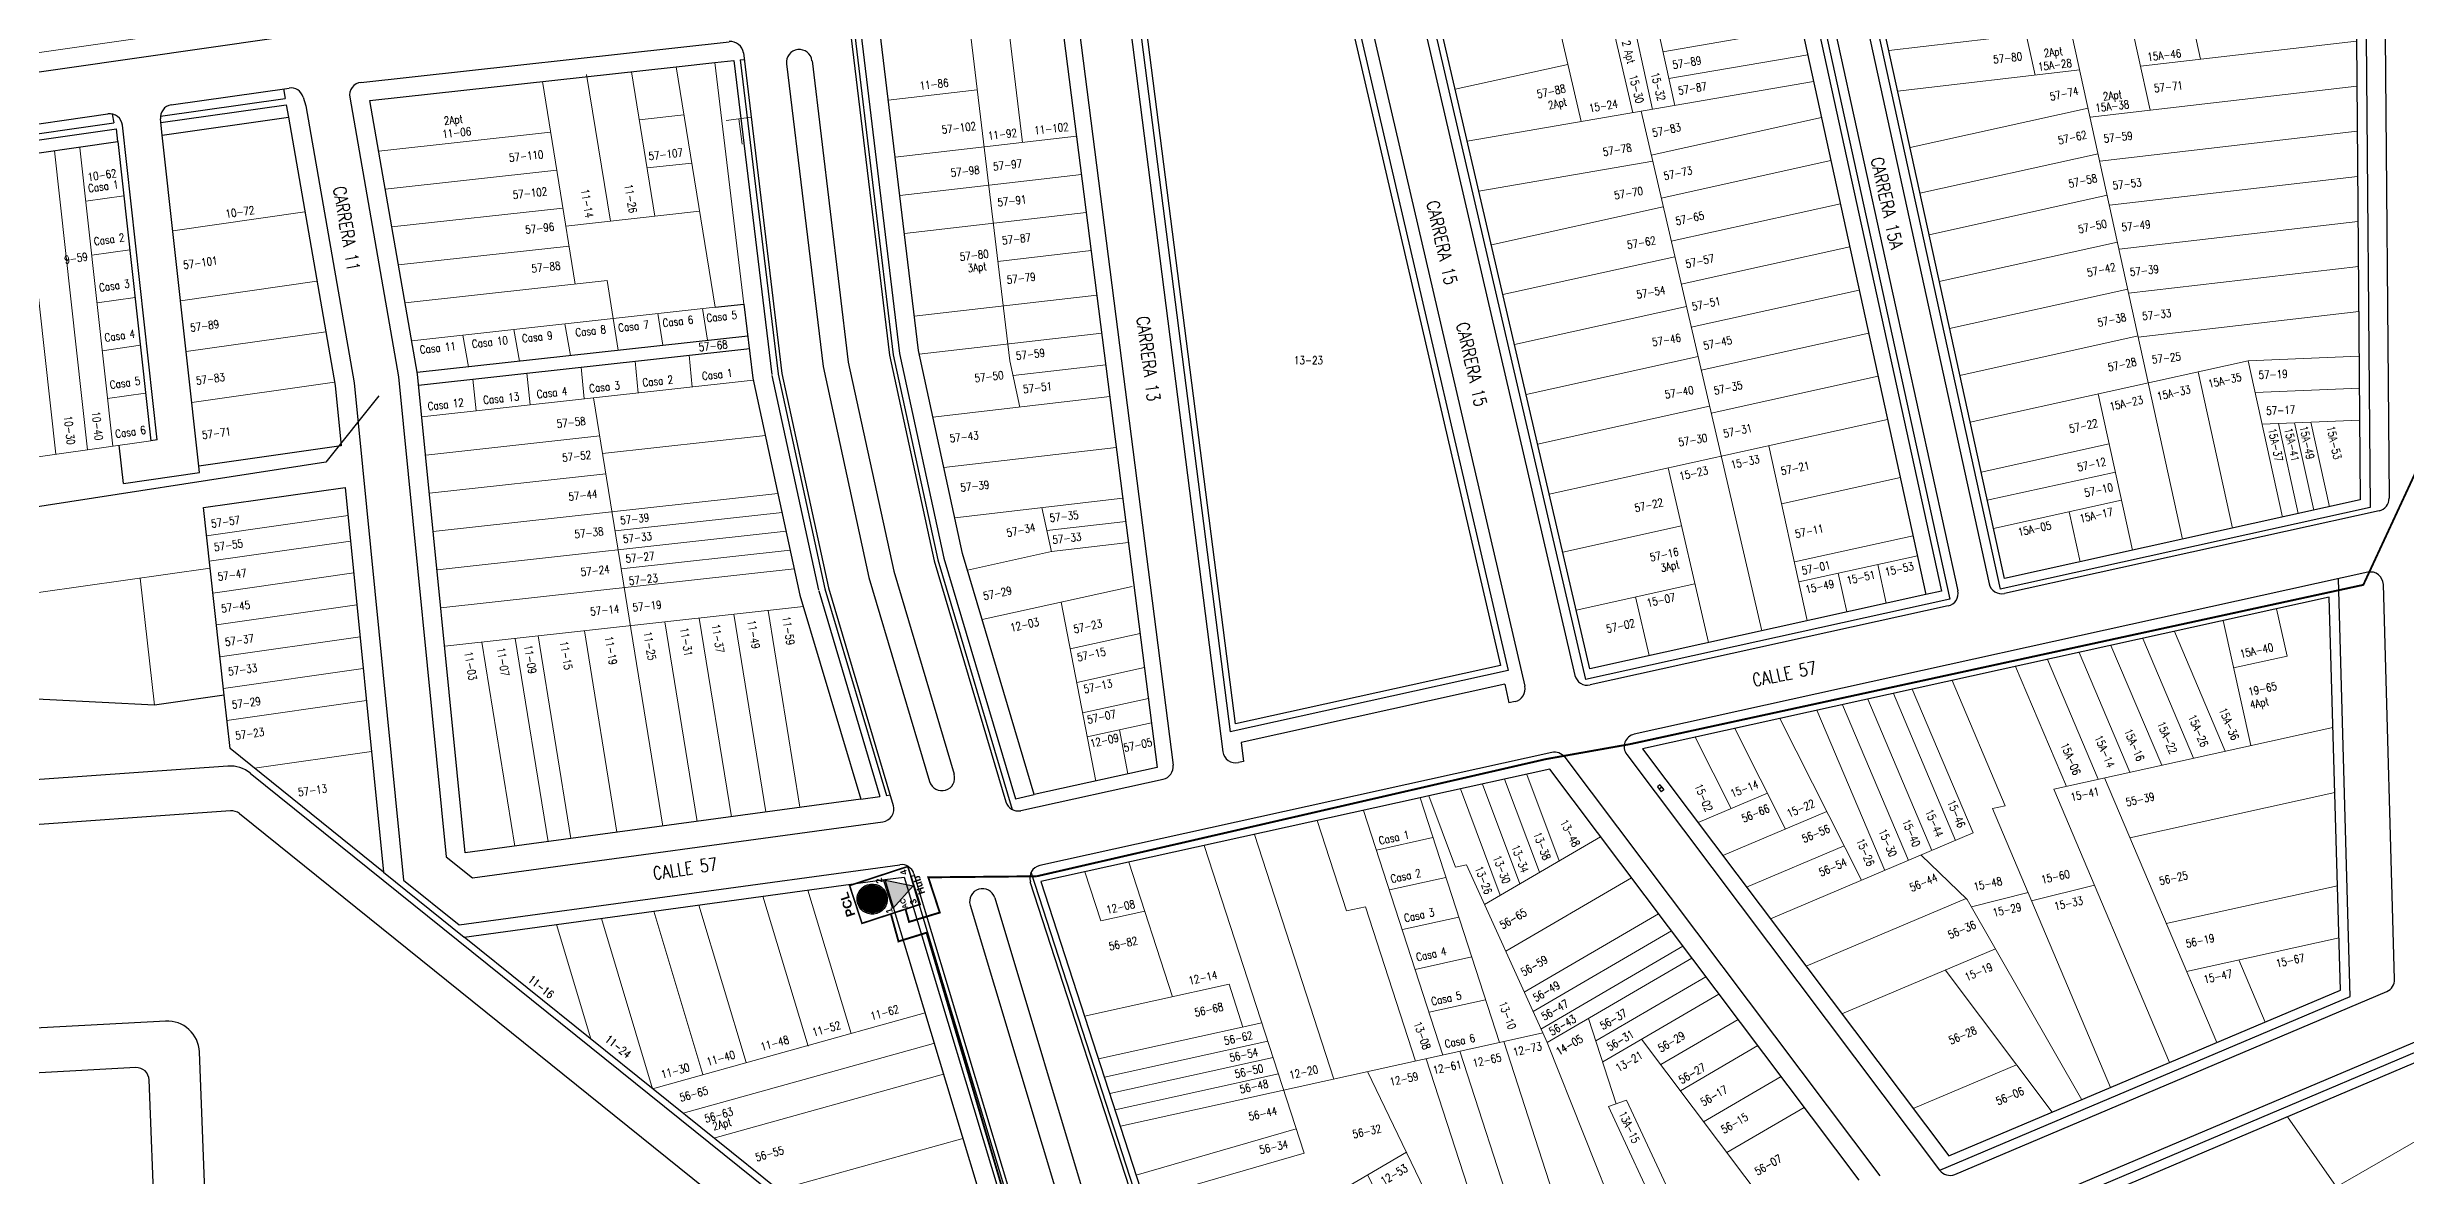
# Model space of a CAD drawing. Header units: millimetres. Extents: x 1022434 to 1024646, y 1272610 to 1274311.
# Drawn here: x 1022757.7 to 1023126.1, y 1273318.5 to 1273494.9 of the extents above; entities that cross this region are included whole.
import ezdxf
from ezdxf.enums import TextEntityAlignment as Align

# ---------------------------------------------------------------- set-up
doc = ezdxf.new("R2010")
doc.units = ezdxf.units.MM
doc.header["$MEASUREMENT"] = 0
doc.linetypes.add('ACAD_ISO12W100', pattern=[21, 12, -3, 0, -3, 0, -3])
for name, color, linetype, lineweight in [('CAB_AER_500', 3, 'Continuous', 25), ('CAB_RG6', 19, 'Continuous', 30), ('D-Activopasivo', 7, 'Continuous', 9), ('NOMENCLATURA', 23, 'Continuous', 0), ('Planimetria_Varios', 251, 'Continuous', 0), ('RO_CLARO', 2, 'Continuous', 25)]:
    doc.layers.add(name, color=color, linetype=linetype, lineweight=lineweight)
doc.layers.add('LOGO_CLARO', color=7, linetype='Continuous', true_color=0xe00000)
doc.layers.add('NOMEN', color=251, linetype='Continuous')
doc.layers.add('PLANIMETRIA', color=8, linetype='Continuous')
doc.styles.add('ARIAL', font='')
doc.styles.add('CALLE', font='simplex.shx', dxfattribs={"width": 0.8, "height": 2})
doc.styles.add('NOMEN', font='simplex.shx', dxfattribs={"width": 0.8, "height": 1.25})
doc.styles.add('style1', font='')
doc.styles.get('ARIAL').set_extended_font_data('Arial', bold=True)
doc.styles.get('style1').set_extended_font_data('Arial Rounded MT Bold')

# ---------------------------------------------------------------- blocks, each defined once
blk = doc.blocks.new('CAJA')
for p, q in [((-0.24, 0.25), (-0.24, -0.25)), ((-0.24, 0.25), (0.26, 0.25)), ((0.26, 0.25), (0.26, -0.25)), ((-0.24, -0.25), (0.26, -0.25))]:
    blk.add_line(p, q)
blk = doc.blocks.new('Terminador_M_Tap')
at = {"layer": 'D-Activopasivo'}
for p, q in [((0, 0), (4, 0)), ((4, 2), (4, -2))]:
    blk.add_line(p, q, dxfattribs=at)
blk = doc.blocks.new('RO_CLARO')
at = {"layer": 'LOGO_CLARO'}
h = blk.add_hatch(color=5, dxfattribs=at)
edge = h.paths.add_edge_path()
edge.add_arc((3.11, 6.86), 2.04, 0, 360)
at = {"layer": 'RO_CLARO'}
h = blk.add_hatch(color=2, dxfattribs=at)
edge = h.paths.add_edge_path()
edge.add_ellipse((3.11, 6.86), major_axis=(-1.67, 1.67), ratio=1, start_angle=0, end_angle=360)
edge = h.paths.add_edge_path(flags=16)
edge.add_ellipse((3.11, 6.86), major_axis=(-1.52, 1.52), ratio=1, start_angle=0, end_angle=360)
blk.add_hatch(color=253, dxfattribs=at).paths.add_polyline_path([(3.08, 4.24), (0.73, 4.24), (3.11, 0.12), (5.43, 4.24)])
at = {"layer": 'LOGO_CLARO', "color": 5}
for major_axis in [(-1.52, 1.52), (-1.44, 1.44)]:
    blk.add_ellipse((3.11, 6.86), major_axis=major_axis, ratio=1, start_param=-0.783211, end_param=5.499974, dxfattribs=at)
at = {"layer": 'RO_CLARO', "color": 12, "true_color": 0xe00000}
for p, q in [((3.11, 0.12), (0.73, 4.24)), ((0.73, 4.24), (3.08, 4.24)), ((3.08, 4.24), (5.43, 4.24)), ((5.43, 4.24), (3.11, 0.12))]:
    blk.add_line(p, q, dxfattribs=at)
at = {"layer": 'RO_CLARO', "color": 2, "const_width": 0.25}
blk.add_lwpolyline([(6.22, 0), (6.22, 9.56), (0, 9.56), (0, 0)], close=True, dxfattribs=at)
at = {"layer": 'RO_CLARO', "color": 2, "const_width": 0.05}
blk.add_lwpolyline([(5.43, 4.24), (0.73, 4.24), (3.11, 0.12), (5.43, 4.24)], dxfattribs=at)
at = {"layer": 'RO_CLARO', "color": 5}
blk.add_circle((3.11, 6.86), 2.15, dxfattribs=at)
blk.add_ellipse((3.11, 6.86), major_axis=(-1.67, 1.67), ratio=1, start_param=-0.783211, end_param=5.499974, dxfattribs=at)
at = {"char_height": 1, "width": 0.8851, "attachment_point": 2, "style": 'style1'}
for s, insert in [('1', (0.56, 5.41)), ('2', (5.5, 5.43)), ('3', (0.73, 1.39)), ('4', (5.54, 1.39))]:
    blk.add_mtext(s, dxfattribs=dict(at, insert=insert))
at = {"layer": 'LOGO_CLARO', "color": 2, "linetype": 'ACAD_ISO12W100', "style": 'ARIAL'}
blk.add_text('Pluss', height=0.899, rotation=0.1661, dxfattribs=at).set_placement((1.22, 6.54))
at = {"layer": 'RO_CLARO', "color": 2, "style": 'ARIAL'}
blk.add_attdef('NODO', (0.46, 10.11), '', height=1.4, dxfattribs=at)
at = {"layer": 'RO_CLARO', "color": 12, "style": 'style1'}
for p in [(0.88, 1.98), (5.34, 1.98)]:
    blk.add_attdef('AC', text='', height=0.8, dxfattribs=at).set_placement(p, align=Align.CENTER)
at = {"layer": 'RO_CLARO', "color": 12, "style": 'ARIAL'}
blk.add_attdef('HUB', text='', height=1.1, rotation=0.1253, dxfattribs=at).set_placement((3.12, -1.33), align=Align.CENTER)

msp = doc.modelspace()

# ---------------------------------------------------------------- linework, layer by layer
at = {"layer": 'CAB_AER_500', "const_width": 0.3}
for points in [[(1023130.77, 1273430.66), (1023128.64, 1273430.52), (1023119.51, 1273410.85), (1023004.99, 1273385.97), (1022991.78, 1273383.62), (1022912.27, 1273365.32)], [(1022891.79, 1273360.09), (1022892.32, 1273358.19), (1022897.12, 1273359.65), (1022895.32, 1273365.15), (1022912.27, 1273365.32)], [(1022889.52, 1273359.31), (1022890.67, 1273355.14), (1022895.06, 1273356.5), (1022918.92, 1273275.93), (1022942.57, 1273196.52)]]:
    msp.add_lwpolyline(points, dxfattribs=at)
at = {"layer": 'CAB_RG6'}
msp.add_lwpolyline([(1022809.5, 1273440.4), (1022801.21, 1273430.03), (1022750.07, 1273422.09)], dxfattribs=at)
at = {"layer": 'PLANIMETRIA', "linetype": 'Continuous'}
for p, q in [((1023119.68, 1273525.94), (1023120.56, 1273422.92)), ((1023122.68, 1273525.57), (1023123.54, 1273424.39)), ((1023118.21, 1273521.64), (1023119.04, 1273424.12)), ((1023038.11, 1273515.77), (1023061.06, 1273411.02)), ((1023039.46, 1273516.63), (1023062.78, 1273410.17)), ((1023028.26, 1273514.02), (1023051.18, 1273409.35)), ((1023030.75, 1273514.31), (1023053.63, 1273409.89)), ((1023031.54, 1273515.41), (1023054.92, 1273408.64)), ((1023033.03, 1273515.58), (1023056.18, 1273409.94)), ((1023063.43, 1273411.85), (1023041.34, 1273512.72)), ((1022971.93, 1273508.49), (1022998.02, 1273396.08)), ((1022960.48, 1273506.96), (1022985.89, 1273397.49)), ((1022962.43, 1273507.41), (1022988.52, 1273395.02)), ((1022970.53, 1273507.9), (1022996.34, 1273396.71)), ((1022998.66, 1273397.75), (1022973.16, 1273507.63)), ((1022918.3, 1273502.09), (1022933.56, 1273382.69)), ((1022926.25, 1273502.96), (1022941.36, 1273384.78)), ((1022927.74, 1273503.16), (1022942.47, 1273387.91)), ((1022883.07, 1273497.97), (1022889.24, 1273446.72)), ((1022883.67, 1273498.04), (1022889.84, 1273446.82)), ((1022893.79, 1273447.49), (1022887.76, 1273497.51)), ((1022915.95, 1273500.78), (1022931.08, 1273382.32)), ((1022793.1, 1273496.22), (1022625.87, 1273472.34)), ((1022806.7, 1273489.37), (1022864.23, 1273495.72)), ((1022866.43, 1273493.97), (1022872.46, 1273443.89)), ((1022884.78, 1273497.17), (1022890.82, 1273446.99)), ((1022808.09, 1273486.51), (1022855.94, 1273491.79)), ((1022848.97, 1273491.02), (1022848.97, 1273491.02)), ((1022855.94, 1273491.79), (1022861.98, 1273492.46)), ((1022861.98, 1273492.46), (1022864.96, 1273492.79)), ((1022864.96, 1273492.79), (1022870.87, 1273443.7)), ((1022865.96, 1273492.9), (1022866.55, 1273492.96)), ((1022865.96, 1273492.9), (1022871.87, 1273443.82)), ((1022873.19, 1273492.26), (1022878.88, 1273444.98)), ((1022877.16, 1273492.74), (1022882.83, 1273445.64)), ((1022775.36, 1273484.09), (1022794.83, 1273486.87)), ((1022777.06, 1273485.85), (1022795.46, 1273488.47)), ((1022794.57, 1273488.35), (1022794.83, 1273486.87)), ((1022797.65, 1273487.08), (1022798.08, 1273485.7)), ((1022804.95, 1273487.04), (1022812.58, 1273443.37)), ((1022815.55, 1273443.78), (1022808.09, 1273486.51)), ((1022722.59, 1273478.07), (1022767.16, 1273484.43)), ((1022723.81, 1273476.73), (1022768.09, 1273483.05)), ((1022767.85, 1273484.41), (1022768.09, 1273483.05)), ((1022774.87, 1273433.51), (1022769.43, 1273482.67)), ((1022775.64, 1273481.1), (1022775.36, 1273483.65)), ((1022775.42, 1273483.09), (1022795, 1273485.88)), ((1022795, 1273485.88), (1022795.35, 1273483.91)), ((1022798.08, 1273485.7), (1022805.64, 1273442.43)), ((1022723.92, 1273475.73), (1022768.49, 1273482.1)), ((1022724.14, 1273473.74), (1022768.71, 1273480.11)), ((1022768.71, 1273480.11), (1022768.49, 1273482.1)), ((1022768.71, 1273480.11), (1022773.88, 1273433.37)), ((1022862.02, 1273454.23), (1022866.52, 1273454.73)), ((1022866.52, 1273454.73), (1022867.92, 1273443.13)), ((1022815.45, 1273444.06), (1022867.12, 1273449.76)), ((1022815.67, 1273442.07), (1022867.44, 1273447.79)), ((1022889.24, 1273446.72), (1022896.22, 1273414.61)), ((1022889.84, 1273446.82), (1022896.8, 1273414.76)), ((1022890.82, 1273446.99), (1022897.77, 1273415.01)), ((1022900.68, 1273415.76), (1022893.79, 1273447.49)), ((1022805.64, 1273442.43), (1022813.36, 1273364.73)), ((1022812.58, 1273443.37), (1022820.03, 1273368.34)), ((1022822.99, 1273368.96), (1022815.55, 1273443.78)), ((1022867.92, 1273443.13), (1022875.28, 1273409.23)), ((1022870.9, 1273443.56), (1022878.18, 1273410.04)), ((1022871.88, 1273443.77), (1022879.16, 1273410.25)), ((1022872.46, 1273443.89), (1022879.74, 1273410.38)), ((1022878.88, 1273444.98), (1022886.04, 1273412)), ((1022882.83, 1273445.64), (1022889.92, 1273412.99)), ((1022769.58, 1273426.7), (1022768.92, 1273432.66)), ((1022774.87, 1273433.51), (1022773.88, 1273433.37)), ((1022769.58, 1273426.7), (1022781.47, 1273428.39)), ((1022781.47, 1273428.39), (1022781.36, 1273429.39)), ((1022782.07, 1273422.92), (1022804.25, 1273426.09)), ((1022804.25, 1273426.09), (1022810.22, 1273365.97)), ((1023119.04, 1273424.12), (1023063.43, 1273411.85)), ((1022783.12, 1273413.48), (1022782.07, 1273422.92)), ((1023120.56, 1273422.92), (1023062.78, 1273410.17)), ((1023121.97, 1273422.42), (1023063.44, 1273409.49)), ((1022785.32, 1273393.59), (1022783.12, 1273413.48)), ((1022889.92, 1273412.99), (1022899.36, 1273381.27)), ((1022896.22, 1273414.61), (1022907.43, 1273376.95)), ((1022896.8, 1273414.76), (1022908.41, 1273375.77)), ((1022897.77, 1273415.01), (1022908.95, 1273377.44)), ((1022911.89, 1273378.09), (1022900.68, 1273415.76)), ((1023120.21, 1273412.81), (1023005.6, 1273387.51)), ((1022875.28, 1273409.23), (1022884.76, 1273377.39)), ((1022878.21, 1273409.92), (1022887.77, 1273377.8)), ((1022879.17, 1273410.21), (1022888.77, 1273377.94)), ((1022879.74, 1273410.38), (1022889.86, 1273376.38)), ((1022886.04, 1273412), (1022895.53, 1273380.12)), ((1023051.18, 1273409.35), (1022998.66, 1273397.75)), ((1023053.63, 1273409.89), (1023051.18, 1273409.35)), ((1023117.47, 1273346.54), (1023115.61, 1273411.79)), ((1023124.39, 1273349.22), (1023122.64, 1273410.91)), ((1023054.92, 1273408.64), (1022998.02, 1273396.08)), ((1023054.65, 1273407.55), (1022998.72, 1273395.21)), ((1022774.42, 1273392.03), (1022732.94, 1273394.19)), ((1022985.89, 1273397.49), (1022942.47, 1273387.91)), ((1022985.37, 1273395.33), (1022944.19, 1273386.24)), ((1022985.37, 1273395.33), (1022986.04, 1273392.41)), ((1022785.32, 1273393.59), (1022774.42, 1273392.03)), ((1022786.24, 1273385.28), (1022785.32, 1273393.59)), ((1022987, 1273392.62), (1022986.04, 1273392.41)), ((1022810.22, 1273365.97), (1022786.24, 1273385.28)), ((1022992.72, 1273384.67), (1022912.73, 1273367.01)), ((1022944.58, 1273383.25), (1022943.77, 1273383.08)), ((1022944.19, 1273386.24), (1022944.58, 1273383.25)), ((1022994.75, 1273383.92), (1023043.96, 1273318.51)), ((1023004.43, 1273384.35), (1023053.32, 1273319.38)), ((1022785.92, 1273382.53), (1022710.22, 1273377.1)), ((1022789.41, 1273381.44), (1022878.91, 1273309.4)), ((1022909.78, 1273375.57), (1022932.01, 1273380.48)), ((1022931.08, 1273382.32), (1022911.89, 1273378.09)), ((1022992.41, 1273382.04), (1022973.53, 1273377.87)), ((1023040.73, 1273317.81), (1022992.41, 1273382.04)), ((1022884.76, 1273377.39), (1022822.99, 1273368.96)), ((1022884.76, 1273377.39), (1022887.77, 1273377.8)), ((1022888.77, 1273377.94), (1022889.37, 1273378.02)), ((1022908.95, 1273377.44), (1022911.89, 1273378.09)), ((1022972.16, 1273377.57), (1022912.93, 1273364.49)), ((1022973.53, 1273377.87), (1022972.16, 1273377.57)), ((1022786.31, 1273375.54), (1022715.58, 1273370.47)), ((1022787.71, 1273375.1), (1022862.53, 1273314.88)), ((1022824.1, 1273365.07), (1022888.22, 1273373.83)), ((1022820.03, 1273368.34), (1022824.1, 1273365.07)), ((1022810.22, 1273365.97), (1022810.22, 1273365.97)), ((1022810.22, 1273365.97), (1022822.84, 1273355.81)), ((1022813.36, 1273364.73), (1022822.06, 1273357.73)), ((1022822.06, 1273357.73), (1022890.89, 1273367.13)), ((1022888.55, 1273364.79), (1022891.56, 1273365.2)), ((1022891.56, 1273365.2), (1022918.02, 1273277.26)), ((1022892.56, 1273365.34), (1022893.17, 1273365.42)), ((1022892.56, 1273365.34), (1022918.98, 1273277.53)), ((1022893.08, 1273365.72), (1022919.83, 1273276.77)), ((1022937.12, 1273286.68), (1022911.39, 1273365.98)), ((1022905.7, 1273361.95), (1022929.55, 1273282.64)), ((1022937.92, 1273282.27), (1022911.26, 1273364.44)), ((1022912.93, 1273364.49), (1022939.14, 1273283.71)), ((1022901.87, 1273360.8), (1022925.72, 1273281.49)), ((1023053.33, 1273319.37), (1023117.47, 1273346.54)), ((1023055.7, 1273318.74), (1023123.17, 1273347.33)), ((1022776.19, 1273342.68), (1022716.86, 1273339.51)), ((1023135.48, 1273342.77), (1023062.19, 1273311.72)), ((1023137.85, 1273342.14), (1023062.19, 1273310.09)), ((1022771.51, 1273335.42), (1022712.18, 1273332.25)), ((1022782.52, 1273310.01), (1022781.45, 1273337.88)), ((1022774.53, 1273309.66), (1022773.61, 1273333.5))]:
    msp.add_line(p, q, dxfattribs=at)
for points in [[(1022943.32, 1273389.12), (1022928.86, 1273502.28), (1022959.71, 1273505.86), (1022984.69, 1273398.25)], [(1022795.35, 1273483.91), (1022802.67, 1273442.02), (1022803.6, 1273432.56), (1022781.36, 1273429.39), (1022775.64, 1273481.1)], [(1023115.94, 1273347.52), (1023114.19, 1273408.92), (1023006.9, 1273385.23), (1023054.77, 1273321.61)], [(1022880.68, 1273266.86), (1022881.85, 1273308.31), (1022822.84, 1273355.81), (1022888.55, 1273364.79), (1022915.12, 1273276.46)], [(1023135.91, 1273339.69), (1023064.07, 1273309.26), (1023108.96, 1273249.6), (1023173.03, 1273286.64)]]:
    msp.add_lwpolyline(points, close=True, dxfattribs=at)
for centre, radius, start, end in [((1022864.45, 1273493.74), 2, 6.8657, 96.3011), ((1022875.17, 1273492.5), 2, 6.8657, 186.8657), ((1022795.74, 1273486.49), 2, 17.1959, 98.1246), ((1022806.92, 1273487.38), 2, 96.3011, 189.909), ((1022767.44, 1273482.45), 2, 6.3111, 98.1246), ((1022777.35, 1273483.87), 2, 98.1246, 186.3111), ((1023121.54, 1273424.37), 2, 282.4489, 0.4875), ((1023120.64, 1273410.86), 2, 1.6314, 102.4489), ((1023054.22, 1273409.51), 2, 282.4489, 12.3545), ((1023063.01, 1273411.45), 2, 192.3545, 282.4489), ((1022986.57, 1273394.57), 2, 282.4489, 13.0661), ((1022998.29, 1273397.16), 2, 193.0661, 282.4489), ((1023006.03, 1273385.56), 2, 102.4489, 216.9589), ((1022943.34, 1273385.03), 2, 187.283, 282.4489), ((1022993.15, 1273382.71), 2, 36.9589, 102.4489), ((1022786.28, 1273377.54), 5, 51.1697, 94.1005), ((1022897.45, 1273380.69), 2, 196.5753, 16.5753), ((1022931.57, 1273382.43), 2, 282.4489, 7.283), ((1022887.95, 1273375.81), 2, 277.7753, 16.5753), ((1022909.35, 1273377.52), 2, 196.5753, 282.4489), ((1022786.46, 1273373.55), 2, 51.1697, 94.1005), ((1022891.16, 1273365.14), 2, 16.743, 97.7753), ((1022913.17, 1273365.05), 2, 102.4489, 197.9758), ((1022903.78, 1273361.38), 2, 16.743, 196.743), ((1023122.39, 1273349.17), 2, 292.9579, 1.6314), ((1022776.45, 1273337.69), 5, 2.2044, 93.0541), ((1022771.61, 1273333.42), 2, 2.2044, 93.0541), ((1023054.92, 1273320.58), 2, 216.9589, 292.9579)]:
    msp.add_arc(centre, radius, start, end, dxfattribs=at)
at = {"layer": 'Planimetria_Varios', "linetype": 'Continuous'}
for p, q in [((1023069.79, 1273516.02), (1023091.26, 1273417.99)), ((1023079.18, 1273517.11), (1023086.21, 1273485.01)), ((1023088.56, 1273518.2), (1023094.09, 1273492.97)), ((1023062.8, 1273515.21), (1023068.22, 1273490.49)), ((1022991.16, 1273509.72), (1022997.3, 1273483.23)), ((1022999.33, 1273510.66), (1023005.37, 1273484.62)), ((1023002.8, 1273511.07), (1023008.48, 1273485.15)), ((1023006.3, 1273511.47), (1023011.93, 1273485.75)), ((1022901.67, 1273499.13), (1022908.08, 1273445.84)), ((1022907.63, 1273499.82), (1022910.02, 1273479.96)), ((1023010.09, 1273494.16), (1023031.79, 1273497.89)), ((1023011.01, 1273489.95), (1023032.71, 1273493.68)), ((1023045.36, 1273494.36), (1023066.82, 1273496.85)), ((1023084.7, 1273491.88), (1023118.43, 1273495.8)), ((1022841.95, 1273490.6), (1022845.66, 1273467.69)), ((1022848.97, 1273491.02), (1022852.62, 1273468.46)), ((1022855.94, 1273491.79), (1022862.02, 1273454.23)), ((1022861.98, 1273492.46), (1022866.52, 1273454.73)), ((1022995.22, 1273492.18), (1022977.65, 1273488.3)), ((1023046.75, 1273488), (1023075.21, 1273491.31)), ((1022835.04, 1273489.48), (1022840.16, 1273457.85)), ((1022889.08, 1273486.59), (1022902.98, 1273488.21)), ((1022979.53, 1273480.18), (1023033.63, 1273489.48)), ((1023076.82, 1273483.92), (1023118.49, 1273488.76)), ((1022850.18, 1273483.52), (1022857.15, 1273484.29)), ((1023006.68, 1273484.85), (1023025.52, 1273403.68)), ((1023034.86, 1273483.88), (1023008.27, 1273478.01)), ((1023076.52, 1273485.32), (1023048.69, 1273479.17)), ((1022767.93, 1273432.52), (1022762.78, 1273479.13)), ((1022809.47, 1273478.61), (1022836.32, 1273481.57)), ((1022890.15, 1273477.66), (1022918.48, 1273480.94)), ((1023078.33, 1273477.05), (1023118.55, 1273481.72)), ((1022759.02, 1273431.25), (1022753.85, 1273477.99)), ((1022763.97, 1273431.96), (1022758.8, 1273478.69)), ((1022810.5, 1273472.69), (1022837.28, 1273475.64)), ((1022851.4, 1273475.99), (1022858.37, 1273476.76)), ((1022981.34, 1273472.37), (1023008.49, 1273477.04)), ((1023036.34, 1273477.14), (1023009.83, 1273471.29)), ((1023078.07, 1273478.22), (1023050.24, 1273472.08)), ((1022769.64, 1273471.65), (1022763.7, 1273470.81)), ((1022890.87, 1273471.7), (1022919.24, 1273474.99)), ((1023079.5, 1273471.72), (1023051.67, 1273465.57)), ((1023079.83, 1273470.18), (1023118.61, 1273474.68)), ((1022777.29, 1273466.18), (1022797.93, 1273469.13)), ((1022811.54, 1273466.77), (1022838.24, 1273469.71)), ((1022859.59, 1273469.22), (1022838.69, 1273466.92)), ((1022891.59, 1273465.74), (1022920, 1273469.04)), ((1023010.14, 1273469.93), (1022983.29, 1273464)), ((1023037.81, 1273470.4), (1023011.39, 1273464.57)), ((1023081.1, 1273464.39), (1023053.23, 1273458.24)), ((1023081.34, 1273463.3), (1023118.67, 1273467.64)), ((1022770.58, 1273463.2), (1022764.63, 1273462.35)), ((1022812.57, 1273460.84), (1022839.2, 1273463.78)), ((1022906.21, 1273461.4), (1022920.76, 1273463.09)), ((1023011.95, 1273462.13), (1022985.1, 1273456.2)), ((1023039.29, 1273463.66), (1023012.95, 1273457.85)), ((1023082.84, 1273456.43), (1023118.73, 1273460.6)), ((1022778.5, 1273455.24), (1022799.82, 1273458.29)), ((1022813.61, 1273454.92), (1022845.14, 1273458.4)), ((1022845.14, 1273458.4), (1022846.9, 1273447.53)), ((1023040.77, 1273456.92), (1023014.51, 1273451.12)), ((1023082.71, 1273457.07), (1023054.85, 1273450.92)), ((1022771.4, 1273455.74), (1022765.46, 1273454.9)), ((1022814.64, 1273449), (1022862.02, 1273454.23)), ((1022853.06, 1273453.24), (1022853.86, 1273448.3)), ((1022860.03, 1273454.01), (1022860.83, 1273449.07)), ((1022893.14, 1273452.84), (1022921.65, 1273456.14)), ((1023013.76, 1273454.34), (1022986.9, 1273448.41)), ((1023084.35, 1273449.56), (1023118.79, 1273453.56)), ((1022779.38, 1273447.29), (1022801.2, 1273450.4)), ((1022823.47, 1273444.94), (1022822.61, 1273449.88)), ((1022831.44, 1273445.82), (1022830.58, 1273450.76)), ((1022839.41, 1273446.7), (1022838.55, 1273451.64)), ((1022893.92, 1273446.89), (1022922.41, 1273450.19)), ((1023042.24, 1273450.18), (1023016.07, 1273444.4)), ((1023084.31, 1273449.74), (1023056.47, 1273443.59)), ((1022772.23, 1273448.29), (1022766.28, 1273447.44)), ((1022850.01, 1273440.83), (1022849.52, 1273445.81)), ((1022858.46, 1273441.76), (1022857.97, 1273446.74)), ((1022908.08, 1273445.84), (1022909.65, 1273438.64)), ((1023015.57, 1273446.55), (1022988.71, 1273440.62)), ((1023101.54, 1273445.86), (1023058.08, 1273436.27)), ((1023101.54, 1273445.86), (1023118.82, 1273446.6)), ((1023101.54, 1273445.86), (1023106.89, 1273421.44)), ((1022780.26, 1273439.33), (1022802.58, 1273442.52)), ((1022816.22, 1273437.1), (1022867.99, 1273442.82)), ((1022824.67, 1273438.03), (1022824.17, 1273443.01)), ((1022833.12, 1273438.97), (1022832.62, 1273443.94)), ((1022841.57, 1273439.9), (1022841.07, 1273444.87)), ((1022908.58, 1273443.55), (1022923.04, 1273445.23)), ((1023043.72, 1273443.44), (1023017.63, 1273437.68)), ((1023093.73, 1273444.14), (1023099.08, 1273419.72)), ((1022773.05, 1273440.83), (1022767.11, 1273439.98)), ((1022843.04, 1273440.06), (1022853.87, 1273373.17)), ((1022896.05, 1273437.07), (1022923.68, 1273440.27)), ((1023017.38, 1273438.75), (1022990.52, 1273432.82)), ((1023078.1, 1273440.69), (1023083.45, 1273416.27)), ((1023102.62, 1273440.9), (1023118.9, 1273441.6)), ((1023045.15, 1273436.69), (1022992.33, 1273425.03)), ((1023103.71, 1273435.95), (1023118.94, 1273436.6)), ((1023106.25, 1273436.06), (1023109.33, 1273421.98)), ((1023108.78, 1273436.16), (1023111.77, 1273422.52)), ((1023111.3, 1273436.27), (1023114.2, 1273423.06)), ((1022773.88, 1273433.37), (1022744.16, 1273429.13)), ((1022816.81, 1273431.13), (1022844, 1273434.13)), ((1022844.45, 1273431.36), (1022869.87, 1273434.17)), ((1022897.76, 1273429.21), (1022924.69, 1273432.34)), ((1023026.64, 1273432.6), (1023032.62, 1273405.28)), ((1023079.81, 1273432.87), (1023059.8, 1273428.45)), ((1022817.4, 1273425.16), (1022844.96, 1273428.2)), ((1023010.89, 1273429.13), (1023017.22, 1273401.85)), ((1023047.18, 1273427.62), (1023028.63, 1273423.52)), ((1023080.78, 1273428.48), (1023060.76, 1273424.06)), ((1022818, 1273419.19), (1022871.83, 1273425.13)), ((1022899.46, 1273421.35), (1022925.71, 1273424.4)), ((1023081.74, 1273424.08), (1023061.72, 1273419.66)), ((1022782.56, 1273418.52), (1022804.69, 1273421.68)), ((1022846.4, 1273419.31), (1022872.47, 1273422.18)), ((1022913.06, 1273422.93), (1022914.56, 1273416.03)), ((1022913.84, 1273419.33), (1022926.17, 1273420.76)), ((1023012.99, 1273420.07), (1022994.43, 1273415.97)), ((1023073.57, 1273422.28), (1023075.28, 1273414.46)), ((1022783, 1273414.54), (1022805.08, 1273417.69)), ((1022818.59, 1273413.22), (1022873.11, 1273419.24)), ((1022847.36, 1273413.37), (1022873.75, 1273416.29)), ((1022914.55, 1273416.06), (1022926.59, 1273417.46)), ((1023049.17, 1273418.53), (1023030.62, 1273414.44)), ((1022743.5, 1273407.82), (1022783.12, 1273413.48)), ((1022783.55, 1273409.57), (1022805.58, 1273412.71)), ((1022819.18, 1273407.24), (1022874.39, 1273413.34)), ((1022901.46, 1273413.14), (1022914.59, 1273416.04)), ((1023049.86, 1273415.4), (1023031.31, 1273411.3)), ((1023037.49, 1273412.67), (1023038.81, 1273406.62)), ((1023043.67, 1273414.03), (1023044.99, 1273407.98)), ((1022774.42, 1273392.03), (1022772.22, 1273411.92)), ((1022903.75, 1273405.43), (1022927.18, 1273410.61)), ((1023015.09, 1273411.01), (1022996.54, 1273406.91)), ((1023005.81, 1273408.96), (1023007.94, 1273399.8)), ((1022784.1, 1273404.6), (1022806.07, 1273407.73)), ((1022819.78, 1273401.27), (1022875.81, 1273407.46)), ((1022859.55, 1273405.67), (1022864.58, 1273374.63)), ((1022864.93, 1273406.26), (1022869.93, 1273375.37)), ((1022870.3, 1273406.85), (1022875.28, 1273376.1)), ((1022916.09, 1273408.16), (1022921.49, 1273380.2)), ((1023097.6, 1273405.26), (1023101.92, 1273385.73)), ((1023105.95, 1273407.1), (1023107.59, 1273399.73)), ((1022784.65, 1273399.62), (1022806.57, 1273402.75)), ((1022825.57, 1273401.89), (1022830.73, 1273370.03)), ((1022830.79, 1273402.49), (1022835.94, 1273370.72)), ((1022834.37, 1273402.89), (1022839.5, 1273371.21)), ((1022841.59, 1273403.68), (1022846.69, 1273372.19)), ((1022854.18, 1273405.07), (1022859.23, 1273373.9)), ((1022917.5, 1273400.83), (1022928.41, 1273403.24)), ((1023085.05, 1273402.49), (1023092.98, 1273383.76)), ((1023090.02, 1273403.58), (1023097.95, 1273384.85)), ((1022918.51, 1273395.62), (1022929.09, 1273397.95)), ((1023065.19, 1273398.1), (1023073.12, 1273379.37)), ((1023070.15, 1273399.2), (1023078.09, 1273380.47)), ((1023075.12, 1273400.3), (1023083.05, 1273381.57)), ((1023080.08, 1273401.39), (1023088.02, 1273382.66)), ((1023107.59, 1273399.73), (1023099.23, 1273397.89)), ((1022785.2, 1273394.65), (1022807.06, 1273397.77)), ((1023049.05, 1273394.54), (1023058.56, 1273372.08)), ((1023055.26, 1273395.91), (1023063.55, 1273376.33)), ((1022785.75, 1273389.68), (1022807.55, 1273392.79)), ((1022919.43, 1273390.84), (1022929.71, 1273393.11)), ((1023034.15, 1273391.25), (1023044.75, 1273366.24)), ((1023038.13, 1273392.13), (1023048.43, 1273367.8)), ((1023042.1, 1273393.01), (1023052.12, 1273369.36)), ((1023046.1, 1273393.89), (1023055.8, 1273370.92)), ((1022920.16, 1273387.08), (1022930.19, 1273389.3)), ((1022925.18, 1273388.19), (1022926.5, 1273381.31)), ((1023020.74, 1273375.9), (1023015.11, 1273387.05)), ((1023029.24, 1273372.7), (1023021.31, 1273388.42)), ((1023041.12, 1273364.7), (1023028.36, 1273389.97)), ((1023114.77, 1273388.57), (1023071.14, 1273378.93)), ((1022790.05, 1273382.21), (1022808.35, 1273384.82)), ((1022981.91, 1273379.72), (1022987.75, 1273364.16)), ((1022985.36, 1273380.48), (1022990.82, 1273365.95)), ((1022988.81, 1273381.24), (1022993.88, 1273367.73)), ((1023079.08, 1273380.69), (1023096.6, 1273339.33)), ((1022984.56, 1273339.34), (1022972.16, 1273377.57)), ((1022973.53, 1273377.87), (1022977.7, 1273366.75)), ((1022978.46, 1273378.96), (1022984.68, 1273362.37)), ((1023015.57, 1273373.71), (1023026.41, 1273378.3)), ((1023063.55, 1273376.33), (1023061.57, 1273375.89)), ((1023061.57, 1273375.89), (1023080.03, 1273332.31)), ((1023071.14, 1273378.93), (1023089.24, 1273336.21)), ((1023115.06, 1273378.39), (1023083.05, 1273371.32)), ((1022960.67, 1273359.9), (1022956.09, 1273374.02)), ((1022975.73, 1273337.39), (1022963.33, 1273375.62)), ((1023019.45, 1273368.55), (1023035.7, 1273375.43)), ((1023026.89, 1273358.67), (1023058.56, 1273372.08)), ((1022954.04, 1273322.04), (1022938.44, 1273370.12)), ((1022958.69, 1273333.63), (1022946.28, 1273371.85)), ((1022974.17, 1273371.35), (1022965.35, 1273369.41)), ((1022982.2, 1273360.92), (1023000.34, 1273371.5)), ((1023023.17, 1273363.61), (1023038.41, 1273370.07)), ((1023057.63, 1273361.7), (1023050.44, 1273368.64)), ((1022922.28, 1273358.36), (1022919.8, 1273366.01)), ((1022933.48, 1273346.5), (1022926.66, 1273367.52)), ((1022976.19, 1273365.14), (1022967.36, 1273363.19)), ((1022979.39, 1273367.12), (1022977.7, 1273366.75)), ((1022979.39, 1273367.12), (1022991.32, 1273340.83)), ((1022985.53, 1273353.6), (1023005.18, 1273365.06)), ((1022869.49, 1273362.19), (1022876.55, 1273338.75)), ((1022876.52, 1273363.14), (1022883.25, 1273340.76)), ((1023032.46, 1273351.26), (1023057.48, 1273361.85)), ((1023075.52, 1273330.4), (1023057.63, 1273361.7)), ((1023067.13, 1273362.76), (1023058.29, 1273360.56)), ((1023077.5, 1273363.92), (1023067.67, 1273361.48)), ((1023115.47, 1273363.84), (1023088.72, 1273357.93)), ((1022837.24, 1273357.78), (1022842.62, 1273339.9)), ((1022844.26, 1273358.74), (1022852.26, 1273332.13)), ((1022852.44, 1273359.86), (1022860.12, 1273334.32)), ((1022859.46, 1273360.82), (1022866.87, 1273336.2)), ((1022929.14, 1273359.88), (1022922.28, 1273358.36)), ((1022963.62, 1273360.55), (1022960.67, 1273359.9)), ((1022971.44, 1273336.44), (1022963.62, 1273360.55)), ((1022978.21, 1273358.93), (1022969.38, 1273356.98)), ((1022988.43, 1273347.19), (1023009.42, 1273359.43)), ((1022989.8, 1273344.17), (1023011.42, 1273356.77)), ((1022991.04, 1273341.44), (1023013.22, 1273354.38)), ((1023038.04, 1273343.84), (1023062.03, 1273354)), ((1023115.71, 1273355.7), (1023091.89, 1273350.44)), ((1022980.22, 1273352.72), (1022971.39, 1273350.77)), ((1022992, 1273339.34), (1023014.61, 1273352.52)), ((1023054.17, 1273350.68), (1023070.91, 1273328.44)), ((1023100.08, 1273352.25), (1023104.19, 1273342.54)), ((1022942.31, 1273348.45), (1022919.75, 1273343.47)), ((1022944.48, 1273341.76), (1022942.31, 1273348.45)), ((1022999.62, 1273339.62), (1023016.79, 1273349.63)), ((1023000.69, 1273336.31), (1023018.85, 1273346.89)), ((1022894.81, 1273343.98), (1022852.26, 1273332.13)), ((1022982.39, 1273346.03), (1022973.56, 1273344.08)), ((1023002.81, 1273329.78), (1022998.48, 1273343.12)), ((1023009.74, 1273335.89), (1023021.83, 1273342.94)), ((1022896.15, 1273339.17), (1022857.05, 1273328.28)), ((1022947.43, 1273342.41), (1022921.92, 1273336.78)), ((1022948.36, 1273339.54), (1022922.85, 1273333.91)), ((1022984.56, 1273339.34), (1022925.33, 1273326.27)), ((1022991.32, 1273340.83), (1022984.56, 1273339.34)), ((1022997.02, 1273303.14), (1022985.23, 1273339.49)), ((1022991.32, 1273340.83), (1022992, 1273339.34)), ((1023005.3, 1273305.92), (1022992, 1273339.34)), ((1023006.76, 1273339.84), (1023026.84, 1273313.15)), ((1023012.81, 1273331.8), (1023024.91, 1273338.85)), ((1022949.18, 1273337), (1022923.68, 1273331.37)), ((1022985.32, 1273299.21), (1022973.12, 1273336.81)), ((1022990.39, 1273300.91), (1022978.36, 1273337.97)), ((1023049.2, 1273329.02), (1023065.33, 1273335.85)), ((1022897.69, 1273334.41), (1022861.84, 1273324.42)), ((1022950.01, 1273334.46), (1022924.5, 1273328.83)), ((1022981.71, 1273298), (1022963.93, 1273334.79)), ((1023016.45, 1273326.97), (1023028.54, 1273334.02)), ((1023115.32, 1273316.78), (1023141.39, 1273331.85)), ((1023004.41, 1273330.34), (1023001.57, 1273329.34)), ((1023011.51, 1273308), (1023001.57, 1273329.34)), ((1023014.37, 1273308.96), (1023004.41, 1273330.34)), ((1023020.08, 1273322.14), (1023032.17, 1273329.19)), ((1022900.72, 1273324.35), (1022871.9, 1273316.32)), ((1022927.82, 1273318.6), (1022952.8, 1273325.85)), ((1023146.96, 1273271.57), (1023107.66, 1273327.72)), ((1022929.05, 1273314.8), (1022954.04, 1273322.04)), ((1022960.97, 1273316.87), (1022970.02, 1273322.19)), ((1022975.03, 1273295.75), (1022963.97, 1273318.63))]:
    msp.add_line(p, q, dxfattribs=at)
msp.add_lwpolyline([(1022747.9, 1273542.71), (1022738.22, 1273538.77), (1022715.25, 1273516.42), (1022719.2, 1273488.7), (1022792.23, 1273499.12), (1022781.82, 1273608.37), (1022770.89, 1273607.12), (1022756.74, 1273566.2), (1022759.71, 1273566.62), (1022757.81, 1273544.12)], close=True, dxfattribs=at)

# ---------------------------------------------------------------- block references
at = {"layer": 'D-Activopasivo', "rotation": 97.77129723626017}
msp.add_blockref('Terminador_M_Tap', (1022866.25, 1273479.72), dxfattribs=at)
at = {"layer": 'PLANIMETRIA', "linetype": 'Continuous', "rotation": 306.9589246218003}
for p in [(1023009.57, 1273379.27), (1023009.87, 1273378.88)]:
    msp.add_blockref('CAJA', p, dxfattribs=at)
at = {"layer": 'RO_CLARO'}
ref = msp.add_blockref('RO_CLARO', (1022894.05, 1273360.93), dxfattribs=dict(at, rotation=108.1169817761466))
ref.add_attrib('NODO', 'PCL', (1022883.95, 1273359.26), dxfattribs={"color": 2, "height": 1.4, "rotation": 108.117, "style": 'ARIAL'})
ref.add_attrib('HUB', 'Hub ', dxfattribs={"color": 5, "height": 1.1, "rotation": 108.2423, "style": 'ARIAL'}).set_placement((1022894.34, 1273364.31), align=Align.CENTER)
ref.add_attrib('AC', 'AC', dxfattribs={"color": 12, "height": 0.8, "rotation": 108.117, "style": 'style1'}).set_placement((1022891.89, 1273361.15), align=Align.CENTER)

# ---------------------------------------------------------------- texts
at = {"layer": 'NOMEN', "linetype": 'Continuous', "style": 'NOMEN', "width": 0.8}
for s, rotation, p in [('2 Apt', 284.0583, (1023003.7, 1273495.73)), ('57-80', 6.6208, (1023061.76, 1273492.31)), ('2Apt', 6.992, (1023069.67, 1273493.3)), ('15A-46', 6.6208, (1023085.85, 1273492.7)), ('11-86', 6.6208, (1022894.03, 1273488.19)), ('15-30', 284.0583, (1023004.81, 1273490.4)), ('15-32', 284.0583, (1023008.2, 1273490.75)), ('57-89', 9.7535, (1023011.71, 1273491.46)), ('15A-28', 6.992, (1023068.77, 1273491.16)), ('57-88', 12.4489, (1022990.56, 1273486.87)), ('2Apt', 12.4489, (1022992.3, 1273485.13)), ('15-24', 9.7535, (1022998.65, 1273484.69)), ('57-87', 9.7535, (1023012.57, 1273487.41)), ('15A-38', 6.6208, (1023077.72, 1273484.73)), ('2Apt', 6.992, (1023078.91, 1273486.53)), ('57-71', 6.6208, (1023086.88, 1273487.8)), ('2Apt', 6.3011, (1022819.72, 1273482.73)), ('57-102', 6.6208, (1022897.49, 1273481.33)), ('11-102', 6.6208, (1022911.94, 1273481.21)), ('57-83', 12.4489, (1023008.57, 1273480.83)), ('11-06', 6.3011, (1022819.46, 1273480.64)), ('57-107', 6.3011, (1022851.69, 1273477.21)), ('11-92', 6.6208, (1022904.72, 1273480.37)), ('57-78', 9.7535, (1023000.82, 1273477.83)), ('57-59', 6.6208, (1023079.02, 1273479.94)), ('10-62', 8.1246, (1022764.09, 1273473.94)), ('57-110', 6.3011, (1022829.89, 1273476.94)), ('57-98', 6.6208, (1022898.9, 1273474.59)), ('57-97', 6.6208, (1022905.53, 1273475.57)), ('57-73', 12.4489, (1023010.35, 1273474.07)), ('Casa 1', 8.1246, (1022764.15, 1273472.17)), ('57-102', 6.3011, (1022830.48, 1273471.15)), ('11-14', 279.2, (1022841.06, 1273472.6)), ('11-26', 279.2, (1022847.86, 1273473.35)), ('57-91', 6.6208, (1022906.21, 1273469.98)), ('57-70', 9.7535, (1023002.59, 1273471.07)), ('57-53', 6.6208, (1023080.42, 1273472.62)), ('10-72', 8.1246, (1022785.63, 1273468.19)), ('57-65', 12.4489, (1023012.2, 1273467.03)), ('57-49', 6.6208, (1023081.82, 1273466.09)), ('Casa 2', 8.1246, (1022765.07, 1273463.88)), ('57-96', 6.3011, (1022832.43, 1273465.7)), ('57-87', 6.6208, (1022906.92, 1273464.01)), ('57-62', 9.7535, (1023004.59, 1273463.32)), ('9-59', 8.1246, (1022760.44, 1273461.02)), ('57-101', 8.1246, (1022779.02, 1273460.19)), ('57-88', 6.3011, (1022833.41, 1273459.64)), ('57-80', 6.6208, (1022900.32, 1273461.47)), ('3Apt', 6.6208, (1022901.54, 1273459.69)), ('57-57', 12.4489, (1023013.77, 1273460.34)), ('57-39', 6.6208, (1023083.11, 1273459.09)), ('Casa 3', 8.1246, (1022765.87, 1273456.66)), ('57-79', 6.6208, (1022907.66, 1273457.88)), ('57-54', 9.7535, (1023006.08, 1273455.57)), ('Casa 5', 6.3011, (1022860.74, 1273451.91)), ('57-51', 12.4489, (1023014.78, 1273453.68)), ('57-33', 6.6208, (1023085.05, 1273452.2)), ('Casa 4', 8.1246, (1022766.73, 1273448.84)), ('57-89', 8.1246, (1022780.11, 1273450.38)), ('Casa 10', 6.3011, (1022824.09, 1273447.86)), ('Casa 9', 6.3011, (1022831.92, 1273448.72)), ('Casa 8', 6.3011, (1022840.26, 1273449.65)), ('Casa 7', 6.3011, (1022846.96, 1273450.39)), ('Casa 6', 6.3011, (1022853.89, 1273451.15)), ('57-46', 9.7535, (1023008.51, 1273448.12)), ('57-45', 12.4489, (1023016.56, 1273447.57)), ('Casa 11', 6.3011, (1022815.96, 1273446.96)), ('57-68', 6.3011, (1022859.52, 1273447.34)), ('57-59', 6.6208, (1022909.09, 1273446)), ('57-25', 6.6208, (1023086.56, 1273445.42)), ('Casa 5', 8.1246, (1022767.55, 1273441.46)), ('57-83', 8.1246, (1022781.02, 1273442.1)), ('Casa 3', 6.3011, (1022842.43, 1273440.91)), ('Casa 2', 6.3011, (1022850.74, 1273441.82)), ('Casa 1', 6.3011, (1022860.04, 1273442.85)), ('57-50', 6.6208, (1022902.63, 1273442.5)), ('57-51', 6.6208, (1022910.2, 1273440.78)), ('57-35', 12.4489, (1023018.19, 1273440.53)), ('15A-33', 12.4489, (1023087.44, 1273439.68)), ('15A-35', 12.4489, (1023095.41, 1273441.62)), ('57-19', 2.4589, (1023103.17, 1273443.02)), ('Casa 12', 6.3011, (1022817.19, 1273438.12)), ('Casa 13', 6.3011, (1022825.85, 1273439.08)), ('Casa 4', 6.3011, (1022834.22, 1273440)), ('57-40', 9.7535, (1023010.5, 1273439.95)), ('15A-23', 12.4489, (1023080.01, 1273438.07)), ('57-17', 2.4589, (1023104.36, 1273437.42)), ('Casa 6', 8.1246, (1022768.4, 1273433.8)), ('57-71', 8.1246, (1022781.96, 1273433.61)), ('57-58', 6.3011, (1022837.34, 1273435.37)), ('57-43', 6.6208, (1022898.74, 1273433.1)), ('57-31', 12.4489, (1023019.69, 1273433.84)), ('15A-37', 282.3545, (1023104.62, 1273435.19)), ('15A-41', 282.3545, (1023107.17, 1273435.22)), ('15A-49', 282.3545, (1023109.54, 1273435.54)), ('15A-53', 282.3545, (1023113.77, 1273435.54)), ('57-52', 6.3011, (1022838.2, 1273430.08)), ('57-30', 9.7535, (1023012.64, 1273432.48)), ('15-33', 12.4489, (1023020.84, 1273428.96)), ('15-23', 12.4489, (1023012.8, 1273427.18)), ('57-21', 12.4489, (1023028.67, 1273427.97)), ('57-44', 6.3011, (1022839.18, 1273423.99)), ('57-39', 6.6208, (1022900.41, 1273425.4)), ('57-22', 12.4489, (1023005.8, 1273422.2)), ('57-57', 8.1246, (1022783.38, 1273419.77)), ('57-39', 6.3011, (1022847.27, 1273420.28)), ('57-34', 12.4489, (1022907.71, 1273418.31)), ('57-35', 6.6208, (1022914.35, 1273420.66)), ('57-11', 12.4489, (1023030.88, 1273418.15)), ('15A-05', 12.4489, (1023065.69, 1273418.44)), ('15A-17', 12.4489, (1023075.33, 1273420.57)), ('57-55', 8.1246, (1022783.84, 1273416.1)), ('57-38', 6.3011, (1022840.13, 1273418.13)), ('57-33', 6.3011, (1022847.69, 1273417.37)), ('57-33', 6.6208, (1022914.79, 1273417.25)), ('57-16', 12.4489, (1023008.21, 1273414.48)), ('57-47', 8.1246, (1022784.41, 1273411.48)), ('57-24', 6.3011, (1022841.09, 1273412.2)), ('57-27', 6.3011, (1022848.1, 1273414.29)), ('57-23', 6.3011, (1022848.62, 1273410.83)), ('3Apt', 12.4489, (1023009.86, 1273412.84)), ('57-01', 12.4489, (1023031.93, 1273412.43)), ('15-51', 12.4489, (1023038.93, 1273410.9)), ('15-53', 12.4489, (1023044.94, 1273412.23)), ('57-29', 12.4489, (1022904.05, 1273408.44)), ('15-07', 12.4489, (1023007.72, 1273407.39)), ('15-49', 12.4489, (1023032.51, 1273409.48)), ('57-45', 8.1246, (1022784.96, 1273406.5)), ('57-14', 6.3011, (1022842.59, 1273406.03)), ('57-19', 6.3011, (1022849.2, 1273406.68)), ('11-49', 279.2, (1022867.08, 1273405.26)), ('11-59', 279.2, (1022872.5, 1273405.84)), ('12-03', 12.4489, (1022908.29, 1273403.52)), ('57-23', 12.4489, (1022918.15, 1273403.28)), ('57-02', 12.4489, (1023001.39, 1273403.33)), ('57-37', 8.1246, (1022785.54, 1273401.28)), ('11-15', 279.2, (1022837.76, 1273401.98)), ('11-19', 279.2, (1022844.77, 1273402.75)), ('11-25', 279.2, (1022850.84, 1273403.45)), ('11-31', 279.2, (1022856.54, 1273404.08)), ('11-37', 279.2, (1022861.48, 1273404.62)), ('15A-40', 12.4489, (1023100.37, 1273399.4)), ('57-33', 8.1246, (1022786.05, 1273396.66)), ('11-03', 279.2, (1022822.84, 1273400.33)), ('11-07', 279.2, (1022827.91, 1273400.97)), ('11-09', 279.2, (1022832.17, 1273401.36)), ('57-15', 12.4489, (1022918.72, 1273398.88)), ('57-13', 12.4489, (1022919.74, 1273393.9)), ('19-65', 12.4489, (1023101.68, 1273393.5)), ('57-29', 8.1246, (1022786.62, 1273391.47)), ('57-07', 12.4489, (1022920.3, 1273389.13)), ('15A-26', 292.9579, (1023092.12, 1273390.27)), ('15A-36', 292.9579, (1023096.92, 1273391.33)), ('4Apt', 12.4489, (1023101.94, 1273391.46)), ('57-23', 8.1246, (1022787.16, 1273386.65)), ('12-09', 12.4489, (1022920.76, 1273385.43)), ('57-05', 12.4489, (1022925.98, 1273384.74)), ('15A-14', 292.9579, (1023077.49, 1273387.04)), ('15A-16', 292.9579, (1023082.11, 1273388.06)), ('15A-22', 292.9579, (1023087.25, 1273389.19)), ('15A-06', 292.9579, (1023072.19, 1273385.87)), ('57-13', 8.1246, (1022796.97, 1273377.8)), ('15-02', 292.9579, (1023015, 1273379.45)), ('15-14', 20.7537, (1023020.92, 1273377.6)), ('56-66', 22.9579, (1023022.7, 1273373.68)), ('15-22', 22.9579, (1023029.77, 1273374.46)), ('15-46', 292.9579, (1023054.47, 1273376.94)), ('15-41', 12.4489, (1023073.93, 1273377.04)), ('55-39', 12.4489, (1023082.57, 1273376.24)), ('Casa 1', 12.0618, (1022965.85, 1273370.25)), ('13-38', 290.5655, (1022989.83, 1273371.96)), ('13-48', 297.5769, (1022993.98, 1273373.77)), ('56-56', 22.9579, (1023032.14, 1273370.52)), ('15-30', 292.9579, (1023043.76, 1273372.4)), ('15-40', 292.9579, (1023047.43, 1273373.95)), ('15-44', 292.9579, (1023051.02, 1273375.47)), ('13-30', 290.5655, (1022983.53, 1273368.29)), ('13-34', 290.5655, (1022986.4, 1273369.96)), ('15-26', 292.9579, (1023040.27, 1273370.92)), ('Casa 2', 12.0618, (1022967.69, 1273364.27)), ('13-26', 290.5655, (1022980.69, 1273366.63)), ('56-54', 22.9579, (1023034.79, 1273365.27)), ('56-44', 22.9579, (1023048.95, 1273362.88)), ('15-48', 12.4489, (1023058.76, 1273363.04)), ('15-60', 12.4489, (1023069.33, 1273364.14)), ('56-25', 12.4489, (1023087.78, 1273363.93)), ('12-08', 12.4489, (1022923.29, 1273359.43)), ('15-29', 12.4489, (1023061.77, 1273358.99)), ('15-33', 12.4489, (1023071.38, 1273359.97)), ('Casa 3', 12.0618, (1022969.79, 1273358.13)), ('56-65', 30.242, (1022985.04, 1273357.01)), ('56-36', 22.9579, (1023054.95, 1273355.5)), ('56-82', 12.4489, (1022923.68, 1273353.71)), ('Casa 4', 12.0618, (1022971.68, 1273352.04)), ('56-19', 12.4489, (1023091.93, 1273354.14)), ('12-14', 12.4489, (1022936.15, 1273348.36)), ('56-59', 30.242, (1022988.34, 1273349.65)), ('15-19', 22.9579, (1023057.57, 1273348.92)), ('15-47', 12.4489, (1023094.7, 1273348.56)), ('15-67', 12.4489, (1023106.01, 1273351.05)), ('11-16', 321.1697, (1022832.66, 1273348.97)), ('Casa 5', 12.0618, (1022974.04, 1273345.13)), ('56-49', 30.242, (1022990.24, 1273345.65)), ('11-52', 15.5645, (1022877.39, 1273340.28)), ('11-62', 15.5645, (1022886.49, 1273342.81)), ('56-68', 12.4489, (1022937.07, 1273343.38)), ('13-10', 290.5655, (1022984.42, 1273345.5)), ('56-47', 30.242, (1022991.56, 1273342.74)), ('56-43', 30.242, (1022992.76, 1273340.37)), ('56-37', 30.242, (1023000.72, 1273341.29)), ('11-24', 321.1697, (1022844.69, 1273339.65)), ('11-48', 15.5645, (1022869.31, 1273338.03)), ('56-62', 12.4489, (1022941.67, 1273338.94)), ('13-08', 290.1513, (1022971.11, 1273342.35)), ('Casa 6', 12.0618, (1022976.14, 1273338.48)), ('12-73', 12.4489, (1022986.84, 1273337.21)), ('14-05', 30.242, (1022993.82, 1273337.26)), ('56-31', 30.242, (1023001.79, 1273337.99)), ('56-29', 30.242, (1023009.78, 1273337.77)), ('56-28', 22.9579, (1023055.07, 1273339.02)), ('11-30', 15.5645, (1022853.78, 1273333.7)), ('11-40', 15.5645, (1022860.89, 1273335.68)), ('56-54', 12.4489, (1022942.52, 1273336.31)), ('56-50', 12.4489, (1022943.34, 1273333.77)), ('12-20', 12.4489, (1022951.89, 1273333.62)), ('12-61', 12.4489, (1022974.3, 1273334.38)), ('12-65', 12.4489, (1022980.53, 1273335.48)), ('13-21', 30.242, (1023003.15, 1273334.69)), ('56-27', 30.242, (1023013.01, 1273332.83)), ('56-65', 15.5645, (1022856.67, 1273330.08)), ('56-48', 12.4489, (1022944.12, 1273331.37)), ('12-59', 12.4489, (1022967.56, 1273332.55)), ('56-17', 30.242, (1023016.41, 1273329.34)), ('56-06', 22.9579, (1023062.45, 1273329.52)), ('56-63', 15.5645, (1022860.57, 1273326.8)), ('56-44', 12.4489, (1022945.5, 1273327.13)), ('13A-15', 294.9678, (1023003.14, 1273328.26)), ('56-15', 30.242, (1023019.64, 1273325.05)), ('2Apt', 15.5645, (1022861.82, 1273325.6)), ('56-32', 12.4489, (1022961.76, 1273324.36)), ('56-55', 15.5645, (1022868.51, 1273320.75)), ('56-34', 12.4489, (1022947.19, 1273321.92)), ('56-07', 30.242, (1023024.89, 1273318.53)), ('12-53', 30.242, (1022966.44, 1273317.04))]:
    msp.add_text(s, height=1.25, rotation=rotation, dxfattribs=at).set_placement(p)
for s, rotation, p in [('57-74', 12.4489, (1023075.12, 1273487.47)), ('57-62', 12.4489, (1023076.41, 1273480.63)), ('57-58', 12.4489, (1023078.03, 1273473.85)), ('57-50', 12.4489, (1023079.54, 1273466.74)), ('57-42', 12.4489, (1023080.94, 1273459.96)), ('57-38', 12.4489, (1023082.56, 1273452.14)), ('57-28', 12.4489, (1023084.18, 1273445.15)), ('10-30', 276.3111, (1022760.78, 1273432.69)), ('10-40', 276.3111, (1022765.15, 1273433.37)), ('57-22', 12.4489, (1023078.14, 1273435.56)), ('57-12', 12.4489, (1023079.43, 1273429.54)), ('57-10', 12.4489, (1023080.51, 1273425.55))]:
    msp.add_text(s, height=1.25, rotation=rotation, dxfattribs=at).set_placement(p, align=Align.RIGHT)
msp.add_text('13-23', height=1.25, dxfattribs=at).set_placement((1022952.45, 1273445.31))
at = {"layer": 'NOMENCLATURA', "linetype": 'Continuous', "style": 'CALLE', "width": 0.8}
for s, rotation, p in [('CARRERA 15A', 282.4749, (1023042.53, 1273477.41)), ('CARRERA 11', 279.909, (1022802.31, 1273472.92)), ('CARRERA 15', 282.7345, (1022973.1, 1273470.61)), ('CARRERA 13', 277.502, (1022927.83, 1273452.67)), ('CARRERA 15', 282.7782, (1022977.76, 1273451.6)), ('CALLE 57', 11.6251, (1023024.28, 1273394.95)), ('CALLE 57', 8.8226, (1022852.46, 1273364.75))]:
    msp.add_text(s, height=2, rotation=rotation, dxfattribs=at).set_placement(p)

doc.saveas('drawing.dxf')
